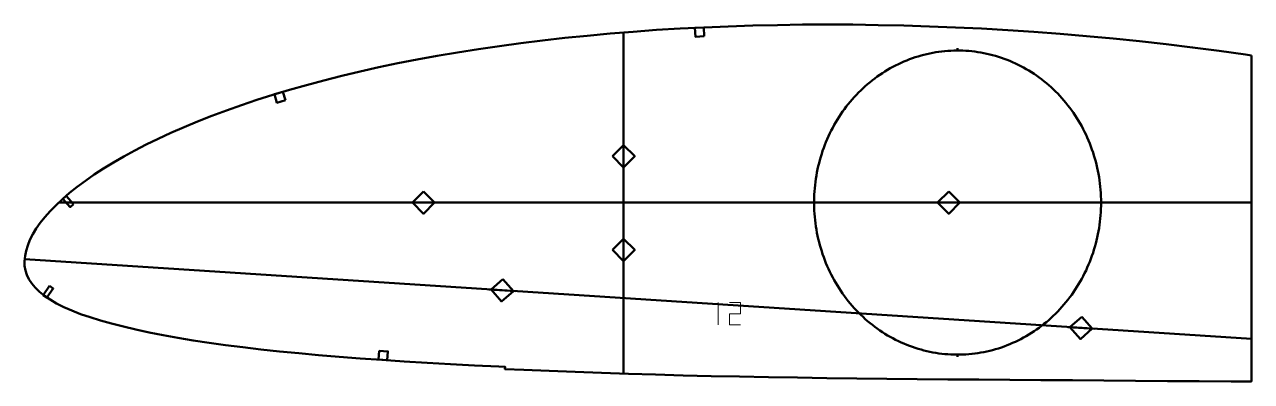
# Model space of a CAD drawing. Header units: metres. Extents: x 9 to 560, y 120 to 280.
import ezdxf

# ---------------------------------------------------------------- set-up
doc = ezdxf.new("R2010")
doc.units = ezdxf.units.M
doc.layers.add('Layer', color=1, linetype='Continuous', lineweight=50)
doc.layers.add('NumLabel', color=1, linetype='Continuous', lineweight=15)

msp = doc.modelspace()

# ---------------------------------------------------------------- linework, layer by layer
at = {"layer": 'Layer', "color": 7}
for p, q in [((278, 123.08), (278, 276.47)), ((278, 214.84), (278, 226.84)), ((24.3, 200), (560, 200)), ((182.09, 200), (194.09, 200)), ((418.02, 200), (430.02, 200)), ((278, 172.72), (278, 184.72)), ((8.98, 174.49), (560, 138.67)), ((217.48, 160.94), (229.45, 160.16)), ((477.48, 144.03), (489.45, 143.25))]:
    msp.add_line(p, q, dxfattribs=at)
at = {"layer": 'Layer'}
for p, q in [((428, 268.38), (428, 269.38)), ((363.56, 200), (362.56, 200)), ((492.44, 200), (493.44, 200)), ((428, 131.62), (428, 130.62))]:
    msp.add_line(p, q, dxfattribs=at)
for points in [[(560, 266.2), (557.39, 266.58), (545.47, 268.25), (533.55, 269.81), (521.64, 271.25), (509.74, 272.57), (497.85, 273.78), (485.97, 274.88), (474.11, 275.88), (462.29, 276.77), (450.51, 277.56), (438.79, 278.22), (427.09, 278.77), (415.44, 279.22), (403.84, 279.57), (392.31, 279.84), (380.88, 280.02), (369.55, 280.08), (358.3, 280.01), (347.12, 279.83), (336.02, 279.56), (325.01, 279.22), (314.14, 278.8), (303.42, 278.27), (292.83, 277.62), (282.34, 276.84), (271.95, 275.96), (261.68, 275.02), (251.56, 274.02), (241.63, 272.94), (231.89, 271.74), (222.29, 270.4), (212.8, 268.96), (203.44, 267.48), (194.27, 265.95), (185.32, 264.35), (176.58, 262.65), (168.02, 260.83), (159.61, 258.92), (151.38, 256.95), (143.33, 254.92), (135.49, 252.85), (127.88, 250.71), (120.49, 248.51), (113.31, 246.22), (106.34, 243.86), (99.57, 241.45), (93.01, 238.98), (86.66, 236.48), (80.55, 233.94), (74.66, 231.36), (69, 228.74), (63.58, 226.1), (58.4, 223.44), (53.48, 220.76), (48.8, 218.04), (44.35, 215.31), (40.16, 212.57), (36.22, 209.83), (32.55, 207.09), (29.14, 204.34), (25.99, 201.6), (23.08, 198.84), (20.41, 196.11), (18, 193.43), (15.88, 190.83), (14.08, 188.28), (12.56, 185.75), (11.32, 183.23), (10.32, 180.75), (9.59, 178.34), (9.12, 176), (8.9, 173.59), (8.96, 171.58), (9.28, 169.52), (9.9, 167.55), (10.84, 165.6), (12.12, 163.66), (13.71, 161.75), (15.59, 159.89), (17.81, 158.09), (20.38, 156.35), (23.3, 154.65), (26.55, 153), (30.14, 151.42), (34.09, 149.89), (38.4, 148.41), (43.05, 146.97), (48.03, 145.57), (53.34, 144.21), (58.96, 142.88), (64.9, 141.61), (71.16, 140.38), (77.72, 139.19), (84.59, 138.05), (91.76, 136.96), (99.22, 135.92), (106.99, 134.94), (115.06, 134), (123.42, 133.1), (132.06, 132.25), (140.99, 131.45), (150.21, 130.68), (159.7, 129.95), (169.45, 129.26), (179.47, 128.6), (189.74, 127.97), (200.25, 127.37), (211.01, 126.81), (222, 126.27), (224.75, 126.15), (224.71, 125.15), (233.18, 124.77), (244.62, 124.29), (256.26, 123.83), (268.12, 123.41), (280.16, 123.01), (292.38, 122.64), (304.79, 122.3), (317.36, 122), (330.11, 121.73), (343.02, 121.49), (356.08, 121.29), (369.31, 121.11), (382.69, 120.96), (396.22, 120.81), (409.87, 120.66), (423.62, 120.51), (437.47, 120.38), (451.4, 120.27), (465.45, 120.18), (479.57, 120.07), (493.76, 119.96), (507.98, 119.85), (522.24, 119.75), (536.54, 119.67), (550.87, 119.59), (560, 119.55), (560, 266.2)], [(314.23, 274.8), (310.23, 274.6), (310.03, 278.6), (314.03, 278.79), (314.23, 274.8)], [(492.44, 200), (492.43, 201.44), (492.39, 202.87), (492.31, 204.31), (492.21, 205.74), (492.09, 207.17), (491.93, 208.6), (491.75, 210.02), (491.53, 211.44), (491.29, 212.86), (491.02, 214.26), (490.73, 215.67), (490.4, 217.06), (490.05, 218.45), (489.67, 219.83), (489.27, 221.2), (488.83, 222.56), (488.37, 223.91), (487.89, 225.25), (487.37, 226.58), (486.83, 227.9), (486.27, 229.21), (485.68, 230.5), (485.06, 231.78), (484.42, 233.05), (483.75, 234.3), (483.06, 235.53), (482.34, 236.75), (481.61, 237.96), (480.84, 239.14), (480.05, 240.31), (479.25, 241.46), (478.41, 242.6), (477.56, 243.71), (476.68, 244.81), (475.78, 245.88), (474.86, 246.94), (473.93, 247.97), (472.96, 248.99), (471.99, 249.98), (470.99, 250.95), (469.97, 251.89), (468.93, 252.82), (467.88, 253.72), (466.8, 254.6), (465.71, 255.45), (464.61, 256.28), (463.48, 257.08), (462.35, 257.86), (461.19, 258.61), (460.03, 259.34), (458.84, 260.04), (457.65, 260.72), (456.44, 261.37), (455.22, 261.99), (453.98, 262.58), (452.74, 263.14), (451.48, 263.68), (450.22, 264.19), (448.94, 264.67), (447.66, 265.13), (446.36, 265.55), (445.06, 265.94), (443.75, 266.31), (442.43, 266.65), (441.11, 266.95), (439.78, 267.23), (438.45, 267.48), (437.11, 267.7), (435.77, 267.89), (434.42, 268.04), (433.07, 268.17), (431.72, 268.27), (430.37, 268.34), (429.02, 268.38), (427.66, 268.38), (426.31, 268.36), (424.95, 268.31), (423.6, 268.23), (422.25, 268.11), (420.9, 267.97), (419.56, 267.8), (418.22, 267.59), (416.88, 267.36), (415.55, 267.1), (414.23, 266.8), (412.91, 266.48), (411.59, 266.13), (410.29, 265.75), (408.99, 265.34), (407.7, 264.9), (406.42, 264.44), (405.15, 263.94), (403.89, 263.42), (402.64, 262.87), (401.4, 262.29), (400.17, 261.68), (398.96, 261.04), (397.75, 260.38), (396.56, 259.7), (395.39, 258.98), (394.23, 258.24), (393.08, 257.48), (391.95, 256.68), (390.84, 255.87), (389.74, 255.03), (388.66, 254.16), (387.59, 253.27), (386.55, 252.36), (385.52, 251.42), (384.51, 250.47), (383.52, 249.48), (382.55, 248.48), (381.6, 247.46), (380.67, 246.41), (379.76, 245.35), (378.88, 244.26), (378.01, 243.16), (377.17, 242.03), (376.35, 240.89), (375.55, 239.73), (374.77, 238.55), (374.02, 237.36), (373.29, 236.14), (372.59, 234.92), (371.91, 233.67), (371.26, 232.41), (370.63, 231.14), (370.02, 229.86), (369.45, 228.56), (368.89, 227.24), (368.37, 225.92), (367.87, 224.59), (367.39, 223.24), (366.95, 221.88), (366.53, 220.52), (366.13, 219.14), (365.77, 217.76), (365.43, 216.37), (365.12, 214.97), (364.84, 213.56), (364.58, 212.15), (364.36, 210.73), (364.16, 209.31), (363.99, 207.89), (363.85, 206.46), (363.73, 205.03), (363.65, 203.59), (363.59, 202.16), (363.56, 200.72), (363.56, 199.28), (363.59, 197.84), (363.65, 196.41), (363.73, 194.97), (363.85, 193.54), (363.99, 192.11), (364.16, 190.69), (364.36, 189.27), (364.58, 187.85), (364.84, 186.44), (365.12, 185.03), (365.43, 183.63), (365.77, 182.24), (366.13, 180.86), (366.53, 179.48), (366.95, 178.12), (367.39, 176.76), (367.87, 175.41), (368.37, 174.08), (368.89, 172.76), (369.45, 171.44), (370.02, 170.14), (370.63, 168.86), (371.26, 167.59), (371.91, 166.33), (372.59, 165.08), (373.29, 163.86), (374.02, 162.64), (374.77, 161.45), (375.55, 160.27), (376.35, 159.11), (377.17, 157.97), (378.01, 156.84), (378.88, 155.74), (379.76, 154.65), (380.67, 153.59), (381.6, 152.54), (382.55, 151.52), (383.52, 150.52), (384.51, 149.53), (385.52, 148.58), (386.55, 147.64), (387.59, 146.73), (388.66, 145.84), (389.74, 144.97), (390.84, 144.13), (391.95, 143.32), (393.08, 142.52), (394.23, 141.76), (395.39, 141.02), (396.56, 140.3), (397.75, 139.62), (398.96, 138.96), (400.17, 138.32), (401.4, 137.71), (402.64, 137.13), (403.89, 136.58), (405.15, 136.06), (406.42, 135.56), (407.7, 135.1), (408.99, 134.66), (410.29, 134.25), (411.59, 133.87), (412.91, 133.52), (414.23, 133.2), (415.55, 132.9), (416.88, 132.64), (418.22, 132.41), (419.56, 132.2), (420.9, 132.03), (422.25, 131.89), (423.6, 131.77), (424.95, 131.69), (426.31, 131.64), (427.66, 131.62), (429.02, 131.62), (430.37, 131.66), (431.72, 131.73), (433.07, 131.83), (434.42, 131.96), (435.77, 132.11), (437.11, 132.3), (438.45, 132.52), (439.78, 132.77), (441.11, 133.05), (442.43, 133.35), (443.75, 133.69), (445.06, 134.06), (446.36, 134.45), (447.66, 134.87), (448.94, 135.33), (450.22, 135.81), (451.48, 136.32), (452.74, 136.86), (453.98, 137.42), (455.22, 138.01), (456.44, 138.63), (457.65, 139.28), (458.84, 139.96), (460.03, 140.66), (461.19, 141.39), (462.35, 142.14), (463.48, 142.92), (464.61, 143.72), (465.71, 144.55), (466.8, 145.4), (467.88, 146.28), (468.93, 147.18), (469.97, 148.11), (470.99, 149.05), (471.99, 150.02), (472.96, 151.01), (473.93, 152.03), (474.86, 153.06), (475.78, 154.12), (476.68, 155.19), (477.56, 156.29), (478.41, 157.4), (479.25, 158.54), (480.05, 159.69), (480.84, 160.86), (481.61, 162.04), (482.34, 163.25), (483.06, 164.47), (483.75, 165.7), (484.42, 166.95), (485.06, 168.22), (485.68, 169.5), (486.27, 170.79), (486.83, 172.1), (487.37, 173.42), (487.89, 174.75), (488.37, 176.09), (488.83, 177.44), (489.27, 178.8), (489.67, 180.17), (490.05, 181.55), (490.4, 182.94), (490.73, 184.33), (491.02, 185.74), (491.29, 187.14), (491.53, 188.56), (491.75, 189.98), (491.93, 191.4), (492.09, 192.83), (492.21, 194.26), (492.31, 195.69), (492.39, 197.13), (492.43, 198.56), (492.44, 200)], [(126.14, 246.02), (122.3, 244.88), (121.16, 248.71), (124.99, 249.85), (126.14, 246.02)], [(273, 220.84), (278, 225.84), (283, 220.84), (278, 215.84), (273, 220.84)], [(188.09, 205), (193.09, 200), (188.09, 195), (183.09, 200), (188.09, 205)], [(424.02, 205), (429.02, 200), (424.02, 195), (419.02, 200), (424.02, 205)], [(30.91, 199.25), (29.4, 197.94), (26.11, 201.7), (27.62, 203.02), (30.91, 199.25)], [(273, 178.72), (278, 183.72), (283, 178.72), (278, 173.72), (273, 178.72)], [(223.79, 165.54), (228.46, 160.22), (223.14, 155.56), (218.48, 160.87), (223.79, 165.54)], [(20.14, 162.55), (21.79, 161.43), (18.99, 157.29), (17.33, 158.42), (20.14, 162.55)], [(483.79, 148.63), (488.45, 143.32), (483.14, 138.65), (478.47, 143.97), (483.79, 148.63)], [(168.13, 133.35), (172.12, 133.09), (171.86, 129.1), (167.87, 129.36), (168.13, 133.35)]]:
    msp.add_lwpolyline(points, close=True, dxfattribs=at)
at = {"layer": 'NumLabel', "color": 1}
for points in [[(320.5, 155), (320.5, 145)], [(325.5, 155), (330.5, 155), (330.5, 150), (325.5, 150), (325.5, 145), (330.5, 145)]]:
    msp.add_lwpolyline(points, dxfattribs=at)

doc.saveas('drawing.dxf')
